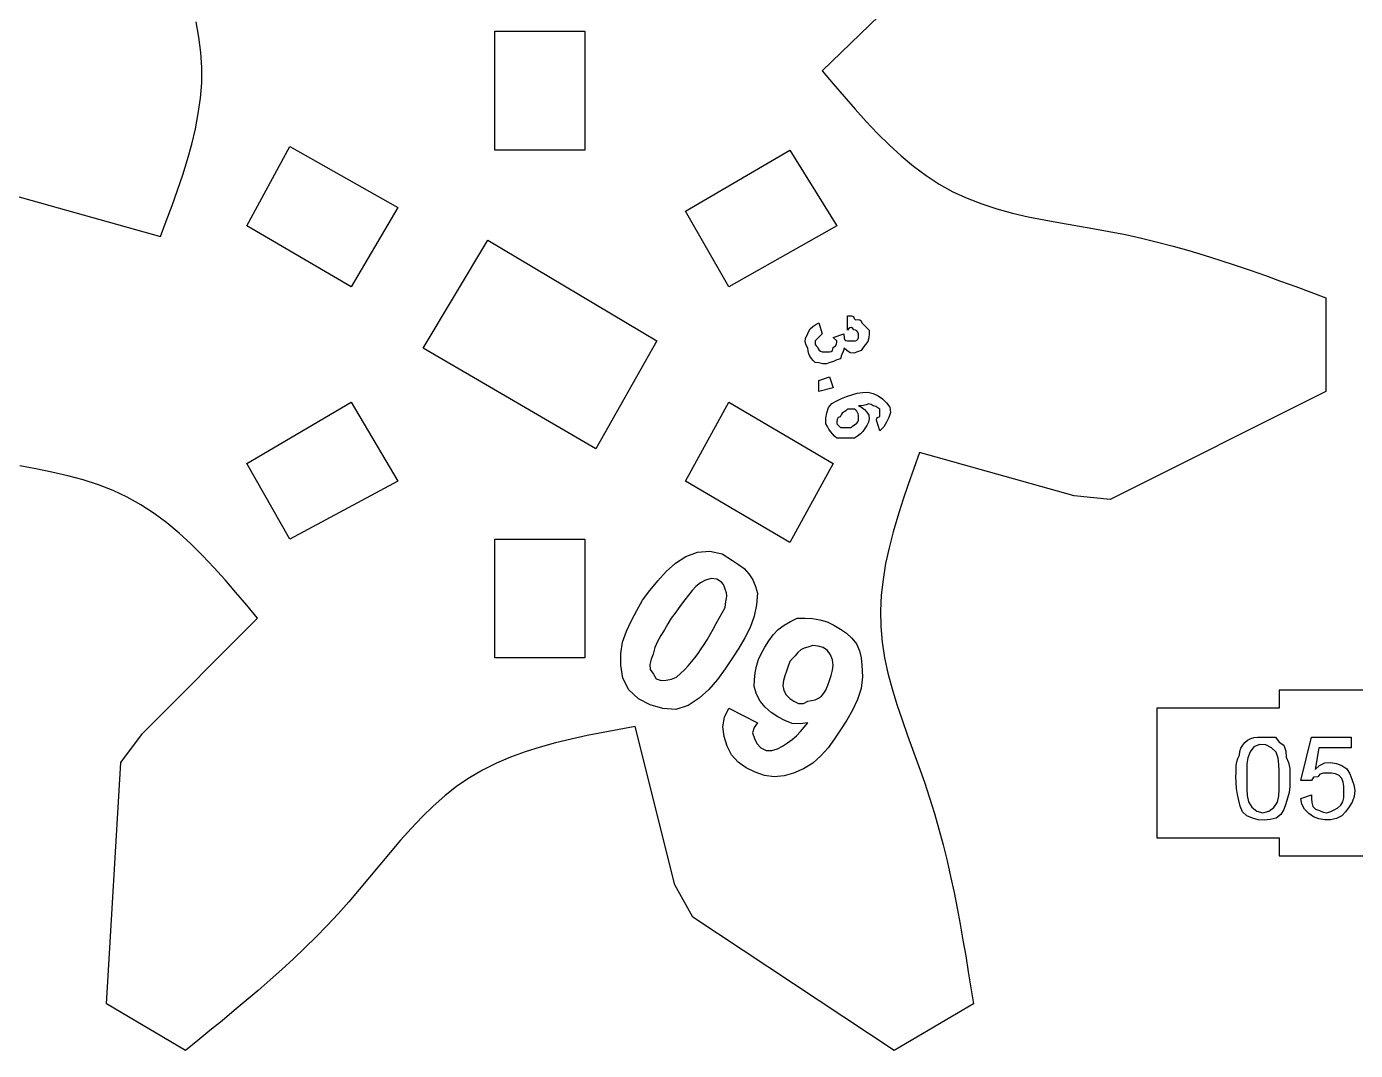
# Model space of a CAD drawing. Extents: x -314 to 250, y -186 to 186.
# Drawn here: x -189.02 to -158.26, y -65.65 to -41.95 of the extents above; entities that cross this region are included whole.
import ezdxf

# ---------------------------------------------------------------- set-up
doc = ezdxf.new("R2010")
doc.units = 0
doc.header["$MEASUREMENT"] = 0
doc.layers.get('0').update_dxf_attribs({"linetype": 'CONTINUOUS'})

msp = doc.modelspace()

# ---------------------------------------------------------------- linework, layer by layer
for p, q in [((-167.855, -40.308), (-170.604, -42.977)), ((-185.032, -42.197), (-185.1, -41.846)), ((-178.18, -44.81), (-178.18, -42.059)), ((-178.18, -42.059), (-176.1, -42.059)), ((-176.1, -42.059), (-176.1, -44.81)), ((-184.986, -42.549), (-185.032, -42.197)), ((-184.965, -42.901), (-184.986, -42.549)), ((-184.969, -43.254), (-184.965, -42.901)), ((-170.604, -42.977), (-170.352, -43.276)), ((-184.997, -43.608), (-184.969, -43.254)), ((-170.352, -43.276), (-170.1, -43.572)), ((-185.047, -43.962), (-184.997, -43.608)), ((-170.1, -43.572), (-169.845, -43.864)), ((-185.115, -44.317), (-185.047, -43.962)), ((-169.845, -43.864), (-169.587, -44.149)), ((-169.587, -44.149), (-169.324, -44.426)), ((-185.199, -44.673), (-185.115, -44.317)), ((-169.324, -44.426), (-169.055, -44.691)), ((-185.298, -45.028), (-185.199, -44.673)), ((-183.925, -46.563), (-182.926, -44.727)), ((-182.926, -44.727), (-180.426, -46.143)), ((-176.1, -44.81), (-178.18, -44.81)), ((-173.768, -46.228), (-171.354, -44.81)), ((-171.354, -44.81), (-170.269, -46.563)), ((-169.055, -44.691), (-168.78, -44.943)), ((-185.409, -45.385), (-185.298, -45.028)), ((-168.78, -44.943), (-168.495, -45.18)), ((-168.495, -45.18), (-168.202, -45.399)), ((-185.529, -45.741), (-185.409, -45.385)), ((-168.202, -45.399), (-167.898, -45.597)), ((-189.501, -45.812), (-185.922, -46.811)), ((-185.656, -46.097), (-185.529, -45.741)), ((-167.898, -45.597), (-167.582, -45.774)), ((-167.582, -45.774), (-167.253, -45.927)), ((-185.788, -46.454), (-185.656, -46.097)), ((-167.253, -45.927), (-166.913, -46.059)), ((-166.913, -46.059), (-166.563, -46.171)), ((-180.426, -46.143), (-181.51, -47.978)), ((-172.769, -47.978), (-173.768, -46.228)), ((-166.563, -46.171), (-166.204, -46.269)), ((-166.204, -46.269), (-165.839, -46.353)), ((-165.839, -46.353), (-165.468, -46.429)), ((-165.468, -46.429), (-165.093, -46.498)), ((-185.922, -46.811), (-185.788, -46.454)), ((-181.51, -47.978), (-183.925, -46.563)), ((-170.269, -46.563), (-172.769, -47.978)), ((-165.093, -46.498), (-164.339, -46.628)), ((-164.339, -46.628), (-163.962, -46.696)), ((-163.962, -46.696), (-163.588, -46.769)), ((-179.844, -49.397), (-178.345, -46.893)), ((-178.345, -46.893), (-174.433, -49.228)), ((-163.588, -46.769), (-163.217, -46.85)), ((-163.217, -46.85), (-162.849, -46.939)), ((-162.849, -46.939), (-162.485, -47.035)), ((-162.485, -47.035), (-162.123, -47.136)), ((-162.123, -47.136), (-161.764, -47.244)), ((-161.764, -47.244), (-161.407, -47.356)), ((-161.407, -47.356), (-161.052, -47.473)), ((-161.052, -47.473), (-160.699, -47.593)), ((-160.699, -47.593), (-160.347, -47.717)), ((-160.347, -47.717), (-159.997, -47.843)), ((-159.997, -47.843), (-159.647, -47.971)), ((-159.647, -47.971), (-159.297, -48.1)), ((-159.297, -48.1), (-158.948, -48.23)), ((-158.948, -48.23), (-158.948, -50.396)), ((-170.889, -48.948), (-170.825, -48.895)), ((-170.825, -48.895), (-170.756, -48.851)), ((-170.756, -48.851), (-170.686, -48.812)), ((-170.686, -48.812), (-170.604, -49.063)), ((-170.021, -48.646), (-169.976, -48.648)), ((-170.021, -48.98), (-170.021, -48.646)), ((-169.976, -48.648), (-169.927, -48.651)), ((-169.927, -48.651), (-169.883, -48.667)), ((-169.883, -48.667), (-169.865, -48.711)), ((-169.865, -48.711), (-169.837, -48.737)), ((-169.837, -48.737), (-169.786, -48.732)), ((-169.786, -48.732), (-169.736, -48.738)), ((-169.736, -48.738), (-169.703, -48.766)), ((-169.703, -48.766), (-169.687, -48.812)), ((-169.687, -48.812), (-169.522, -48.98)), ((-171.001, -49.248), (-170.992, -49.167)), ((-170.992, -49.167), (-170.954, -49.096)), ((-170.954, -49.096), (-170.924, -49.02)), ((-170.924, -49.02), (-170.889, -48.948)), ((-170.604, -49.063), (-170.769, -49.228)), ((-170.356, -49.146), (-170.104, -49.063)), ((-170.269, -49.228), (-170.356, -49.146)), ((-170.104, -49.063), (-170.104, -49.097)), ((-170.104, -49.097), (-170.102, -49.132)), ((-170.102, -49.132), (-170.097, -49.168)), ((-170.097, -49.168), (-170.083, -49.2)), ((-170.083, -49.2), (-170.056, -49.218)), ((-169.997, -48.949), (-170.021, -48.98)), ((-169.967, -48.926), (-169.997, -48.949)), ((-169.929, -48.92), (-169.967, -48.926)), ((-169.897, -48.939), (-169.929, -48.92)), ((-169.872, -48.97), (-169.897, -48.939)), ((-169.838, -48.983), (-169.872, -48.97)), ((-169.802, -48.996), (-169.838, -48.983)), ((-169.813, -49.218), (-169.795, -49.206)), ((-169.78, -49.025), (-169.802, -48.996)), ((-169.795, -49.206), (-169.782, -49.189)), ((-169.782, -49.189), (-169.775, -49.169)), ((-169.77, -49.063), (-169.78, -49.025)), ((-169.775, -49.169), (-169.77, -49.146)), ((-169.77, -49.146), (-169.77, -49.063)), ((-169.528, -49.155), (-169.553, -49.239)), ((-169.522, -49.067), (-169.528, -49.155)), ((-169.522, -48.98), (-169.522, -49.067)), ((-175.849, -51.728), (-179.844, -49.397)), ((-174.433, -49.228), (-175.849, -51.728)), ((-170.978, -49.327), (-171.001, -49.248)), ((-170.937, -49.397), (-170.978, -49.327)), ((-170.93, -49.462), (-170.937, -49.397)), ((-170.917, -49.524), (-170.93, -49.462)), ((-170.769, -49.228), (-170.769, -49.311)), ((-170.769, -49.311), (-170.743, -49.342)), ((-170.743, -49.342), (-170.719, -49.375)), ((-170.719, -49.375), (-170.697, -49.41)), ((-170.697, -49.41), (-170.675, -49.445)), ((-170.675, -49.445), (-170.643, -49.467)), ((-170.643, -49.467), (-170.604, -49.48)), ((-170.604, -49.48), (-170.438, -49.48)), ((-170.438, -49.48), (-170.401, -49.471)), ((-170.401, -49.471), (-170.372, -49.45)), ((-170.372, -49.45), (-170.358, -49.416)), ((-170.358, -49.416), (-170.349, -49.383)), ((-170.349, -49.383), (-170.322, -49.358)), ((-170.322, -49.358), (-170.293, -49.332)), ((-170.293, -49.332), (-170.275, -49.3)), ((-170.275, -49.3), (-170.269, -49.265)), ((-170.269, -49.265), (-170.269, -49.228)), ((-170.124, -49.476), (-170.163, -49.555)), ((-170.102, -49.396), (-170.124, -49.476)), ((-170.038, -49.454), (-170.102, -49.396)), ((-170.056, -49.218), (-170.021, -49.228)), ((-169.956, -49.508), (-170.038, -49.454)), ((-170.021, -49.228), (-169.856, -49.228)), ((-169.874, -49.509), (-169.956, -49.508)), ((-169.788, -49.485), (-169.874, -49.509)), ((-169.856, -49.228), (-169.834, -49.225)), ((-169.834, -49.225), (-169.813, -49.218)), ((-169.706, -49.453), (-169.788, -49.485)), ((-169.657, -49.379), (-169.706, -49.453)), ((-169.604, -49.31), (-169.657, -49.379)), ((-169.553, -49.239), (-169.604, -49.31)), ((-170.892, -49.582), (-170.917, -49.524)), ((-170.856, -49.635), (-170.892, -49.582)), ((-170.814, -49.683), (-170.856, -49.635)), ((-170.769, -49.728), (-170.814, -49.683)), ((-170.682, -49.736), (-170.769, -49.728)), ((-170.595, -49.757), (-170.682, -49.736)), ((-170.51, -49.762), (-170.595, -49.757)), ((-170.43, -49.725), (-170.51, -49.762)), ((-170.346, -49.703), (-170.43, -49.725)), ((-170.266, -49.665), (-170.346, -49.703)), ((-170.184, -49.642), (-170.266, -49.665)), ((-170.163, -49.555), (-170.184, -49.642)), ((-170.686, -50.144), (-170.438, -50.062)), ((-170.438, -50.062), (-170.356, -50.314)), ((-170.686, -50.396), (-170.686, -50.144)), ((-170.356, -50.314), (-170.686, -50.396)), ((-169.8, -50.442), (-169.675, -50.421)), ((-169.675, -50.421), (-169.547, -50.415)), ((-169.547, -50.415), (-169.426, -50.444)), ((-158.948, -50.396), (-163.942, -52.896)), ((-183.925, -52.063), (-181.51, -50.647)), ((-181.51, -50.647), (-180.426, -52.479)), ((-173.768, -52.479), (-172.769, -50.647)), ((-172.769, -50.647), (-170.356, -52.063)), ((-170.464, -50.773), (-170.382, -50.681)), ((-170.382, -50.681), (-170.271, -50.617)), ((-170.271, -50.617), (-170.158, -50.563)), ((-170.158, -50.563), (-170.041, -50.514)), ((-170.041, -50.514), (-169.922, -50.474)), ((-169.922, -50.474), (-169.8, -50.442)), ((-169.712, -50.728), (-169.77, -50.73)), ((-169.77, -50.73), (-169.694, -50.766)), ((-169.652, -50.722), (-169.712, -50.728)), ((-169.591, -50.705), (-169.652, -50.722)), ((-169.53, -50.688), (-169.591, -50.705)), ((-169.477, -50.701), (-169.53, -50.688)), ((-169.428, -50.735), (-169.477, -50.701)), ((-169.369, -50.748), (-169.428, -50.735)), ((-169.426, -50.444), (-169.312, -50.501)), ((-169.316, -50.774), (-169.369, -50.748)), ((-169.312, -50.501), (-169.208, -50.57)), ((-169.208, -50.57), (-169.119, -50.659)), ((-169.119, -50.659), (-169.039, -50.762)), ((-170.521, -51.147), (-170.519, -51.02)), ((-170.519, -51.02), (-170.501, -50.896)), ((-170.501, -50.896), (-170.464, -50.773)), ((-170.263, -51.044), (-170.268, -51.098)), ((-170.24, -51.003), (-170.263, -51.044)), ((-170.191, -50.985), (-170.24, -51.003)), ((-170.17, -50.942), (-170.191, -50.985)), ((-170.146, -50.899), (-170.17, -50.942)), ((-170.101, -50.874), (-170.146, -50.899)), ((-170.058, -50.845), (-170.101, -50.874)), ((-170.021, -50.812), (-170.058, -50.845)), ((-169.856, -50.812), (-170.021, -50.812)), ((-169.831, -50.834), (-169.856, -50.812)), ((-169.808, -50.858), (-169.831, -50.834)), ((-169.788, -50.885), (-169.808, -50.858)), ((-169.774, -50.915), (-169.788, -50.885)), ((-169.769, -50.948), (-169.774, -50.915)), ((-169.77, -50.982), (-169.769, -50.948)), ((-169.77, -51.064), (-169.77, -50.982)), ((-169.694, -50.766), (-169.628, -50.814)), ((-169.628, -50.814), (-169.572, -50.877)), ((-169.572, -50.877), (-169.53, -50.949)), ((-169.521, -51.03), (-169.534, -51.113)), ((-169.53, -50.949), (-169.521, -51.03)), ((-169.353, -51.064), (-169.348, -51.042)), ((-169.348, -51.042), (-169.342, -51.021)), ((-169.342, -51.021), (-169.33, -51.004)), ((-169.33, -51.004), (-169.312, -50.992)), ((-169.27, -50.812), (-169.316, -50.774)), ((-169.312, -50.992), (-169.291, -50.985)), ((-169.291, -50.985), (-169.27, -50.982)), ((-169.27, -50.982), (-169.27, -50.812)), ((-169.061, -51.003), (-169.12, -51.113)), ((-169.023, -50.884), (-169.061, -51.003)), ((-169.039, -50.762), (-169.023, -50.884)), ((-170.487, -51.208), (-170.521, -51.147)), ((-170.451, -51.268), (-170.487, -51.208)), ((-170.411, -51.326), (-170.451, -51.268)), ((-170.367, -51.38), (-170.411, -51.326)), ((-170.268, -51.098), (-170.269, -51.147)), ((-170.269, -51.147), (-170.186, -51.23)), ((-170.186, -51.23), (-169.938, -51.23)), ((-169.938, -51.23), (-169.907, -51.203)), ((-169.907, -51.203), (-169.875, -51.179)), ((-169.875, -51.179), (-169.839, -51.158)), ((-169.839, -51.158), (-169.805, -51.135)), ((-169.805, -51.135), (-169.782, -51.104)), ((-169.782, -51.104), (-169.77, -51.064)), ((-169.665, -51.324), (-169.722, -51.382)), ((-169.62, -51.253), (-169.665, -51.324)), ((-169.571, -51.186), (-169.62, -51.253)), ((-169.534, -51.113), (-169.571, -51.186)), ((-169.27, -51.312), (-169.353, -51.064)), ((-169.182, -51.221), (-169.27, -51.312)), ((-169.12, -51.113), (-169.182, -51.221)), ((-170.319, -51.431), (-170.367, -51.38)), ((-170.269, -51.48), (-170.319, -51.431)), ((-169.856, -51.48), (-170.269, -51.48)), ((-169.79, -51.43), (-169.856, -51.48)), ((-169.722, -51.382), (-169.79, -51.43)), ((-168.354, -51.815), (-168.486, -52.182)), ((-164.776, -52.814), (-168.354, -51.815)), ((-188.805, -52.19), (-189.18, -52.121)), ((-188.434, -52.265), (-188.805, -52.19)), ((-188.068, -52.35), (-188.434, -52.265)), ((-182.926, -53.815), (-183.925, -52.063)), ((-170.356, -52.063), (-171.354, -53.898)), ((-168.486, -52.182), (-168.616, -52.55)), ((-187.709, -52.447), (-188.068, -52.35)), ((-187.359, -52.56), (-187.709, -52.447)), ((-187.019, -52.692), (-187.359, -52.56)), ((-180.426, -52.479), (-182.926, -53.815)), ((-171.354, -53.898), (-173.768, -52.479)), ((-168.616, -52.55), (-168.74, -52.917)), ((-186.69, -52.845), (-187.019, -52.692)), ((-186.374, -53.021), (-186.69, -52.845)), ((-163.942, -52.896), (-164.776, -52.814)), ((-186.07, -53.22), (-186.374, -53.021)), ((-168.74, -52.917), (-168.857, -53.284)), ((-185.777, -53.439), (-186.07, -53.22)), ((-185.493, -53.676), (-185.777, -53.439)), ((-168.857, -53.284), (-168.964, -53.651)), ((-185.217, -53.929), (-185.493, -53.676)), ((-178.18, -53.815), (-176.1, -53.815)), ((-178.18, -56.567), (-178.18, -53.815)), ((-176.1, -53.815), (-176.1, -56.567)), ((-168.964, -53.651), (-169.058, -54.017)), ((-184.949, -54.195), (-185.217, -53.929)), ((-173.763, -54.217), (-173.493, -54.122)), ((-173.493, -54.122), (-173.204, -54.098)), ((-173.204, -54.098), (-172.924, -54.156)), ((-169.058, -54.017), (-169.138, -54.383)), ((-184.687, -54.472), (-184.949, -54.195)), ((-174.219, -54.566), (-174.006, -54.373)), ((-174.006, -54.373), (-173.763, -54.217)), ((-172.924, -54.156), (-172.684, -54.315)), ((-172.684, -54.315), (-172.544, -54.401)), ((-172.544, -54.401), (-172.414, -54.5)), ((-169.138, -54.383), (-169.199, -54.748)), ((-184.429, -54.758), (-184.687, -54.472)), ((-174.412, -54.779), (-174.219, -54.566)), ((-173.18, -54.731), (-173.309, -54.764)), ((-173.048, -54.745), (-173.18, -54.731)), ((-172.935, -54.814), (-173.048, -54.745)), ((-172.414, -54.5), (-172.303, -54.62)), ((-172.303, -54.62), (-172.216, -54.759)), ((-184.175, -55.051), (-184.429, -54.758)), ((-183.924, -55.348), (-184.175, -55.051)), ((-174.767, -55.231), (-174.593, -55.003)), ((-174.593, -55.003), (-174.412, -54.779)), ((-173.62, -55.008), (-173.702, -55.113)), ((-173.53, -54.91), (-173.62, -55.008)), ((-173.427, -54.827), (-173.53, -54.91)), ((-173.309, -54.764), (-173.427, -54.827)), ((-172.892, -54.868), (-172.935, -54.814)), ((-172.865, -54.93), (-172.892, -54.868)), ((-172.848, -54.997), (-172.865, -54.93)), ((-172.823, -55.061), (-172.848, -54.997)), ((-172.216, -54.759), (-172.152, -54.91)), ((-172.152, -54.91), (-172.101, -55.066)), ((-169.199, -54.748), (-169.241, -55.113)), ((-183.674, -55.648), (-183.924, -55.348)), ((-174.895, -55.466), (-174.767, -55.231)), ((-173.863, -55.326), (-173.942, -55.433)), ((-173.783, -55.22), (-173.863, -55.326)), ((-173.702, -55.113), (-173.783, -55.22)), ((-172.852, -55.399), (-172.847, -55.332)), ((-172.847, -55.332), (-172.839, -55.264)), ((-172.839, -55.264), (-172.825, -55.195)), ((-172.825, -55.195), (-172.814, -55.127)), ((-172.814, -55.127), (-172.823, -55.061)), ((-172.129, -55.337), (-172.184, -55.603)), ((-172.101, -55.066), (-172.129, -55.337)), ((-169.241, -55.113), (-169.26, -55.476)), ((-186.34, -58.317), (-183.674, -55.648)), ((-175.02, -55.703), (-174.895, -55.466)), ((-174.099, -55.648), (-174.179, -55.781)), ((-174.021, -55.54), (-174.099, -55.648)), ((-173.942, -55.433), (-174.021, -55.54)), ((-173.064, -55.773), (-172.992, -55.65)), ((-172.992, -55.65), (-172.921, -55.525)), ((-172.921, -55.525), (-172.852, -55.399)), ((-172.184, -55.603), (-172.277, -55.859)), ((-171.34, -55.72), (-171.185, -55.648)), ((-171.185, -55.648), (-171.011, -55.649)), ((-171.011, -55.649), (-170.835, -55.658)), ((-170.835, -55.658), (-170.661, -55.683)), ((-169.26, -55.476), (-169.253, -55.839)), ((-175.227, -56.2), (-175.137, -55.947)), ((-175.137, -55.947), (-175.02, -55.703)), ((-174.26, -55.915), (-174.342, -56.049)), ((-174.179, -55.781), (-174.26, -55.915)), ((-173.202, -56.024), (-173.134, -55.898)), ((-173.134, -55.898), (-173.064, -55.773)), ((-172.277, -55.859), (-172.398, -56.104)), ((-171.742, -56.034), (-171.624, -55.91)), ((-171.624, -55.91), (-171.488, -55.805)), ((-171.488, -55.805), (-171.34, -55.72)), ((-170.661, -55.683), (-170.494, -55.732)), ((-170.494, -55.732), (-170.337, -55.808)), ((-170.337, -55.808), (-170.186, -55.899)), ((-170.186, -55.899), (-170.045, -55.996)), ((-169.253, -55.839), (-169.22, -56.201)), ((-175.266, -56.463), (-175.227, -56.2)), ((-174.42, -56.186), (-174.479, -56.329)), ((-174.342, -56.049), (-174.42, -56.186)), ((-173.405, -56.36), (-173.336, -56.256)), ((-173.336, -56.256), (-173.269, -56.15)), ((-173.269, -56.15), (-173.202, -56.024)), ((-172.398, -56.104), (-172.537, -56.338)), ((-171.936, -56.316), (-171.844, -56.171)), ((-171.844, -56.171), (-171.742, -56.034)), ((-170.822, -56.279), (-170.937, -56.316)), ((-170.702, -56.298), (-170.822, -56.279)), ((-170.045, -55.996), (-169.918, -56.107)), ((-169.918, -56.107), (-169.816, -56.243)), ((-169.816, -56.243), (-169.745, -56.399)), ((-169.22, -56.201), (-169.163, -56.562)), ((-176.1, -56.567), (-178.18, -56.567)), ((-175.266, -56.733), (-175.266, -56.463)), ((-174.516, -56.482), (-174.565, -56.597)), ((-174.479, -56.329), (-174.516, -56.482)), ((-173.629, -56.659), (-173.551, -56.562)), ((-173.551, -56.562), (-173.476, -56.462)), ((-173.476, -56.462), (-173.405, -56.36)), ((-172.684, -56.567), (-172.852, -56.821)), ((-172.537, -56.338), (-172.684, -56.567)), ((-172.079, -56.602), (-172.012, -56.457)), ((-172.012, -56.457), (-171.936, -56.316)), ((-171.292, -56.584), (-171.354, -56.65)), ((-171.231, -56.516), (-171.292, -56.584)), ((-171.171, -56.445), (-171.231, -56.516)), ((-171.105, -56.382), (-171.171, -56.445)), ((-171.027, -56.34), (-171.105, -56.382)), ((-170.937, -56.316), (-171.027, -56.34)), ((-170.584, -56.323), (-170.702, -56.298)), ((-170.487, -56.398), (-170.584, -56.323)), ((-170.415, -56.499), (-170.487, -56.398)), ((-170.37, -56.611), (-170.415, -56.499)), ((-169.745, -56.399), (-169.707, -56.564)), ((-169.707, -56.564), (-169.687, -56.733)), ((-169.163, -56.562), (-169.085, -56.922)), ((-175.219, -57.033), (-175.266, -56.733)), ((-174.565, -56.597), (-174.593, -56.717)), ((-174.593, -56.717), (-174.587, -56.838)), ((-174.587, -56.838), (-174.513, -56.94)), ((-173.886, -56.931), (-173.797, -56.843)), ((-173.797, -56.843), (-173.712, -56.752)), ((-173.712, -56.752), (-173.629, -56.659)), ((-172.852, -56.821), (-173.03, -57.066)), ((-172.158, -56.913), (-172.127, -56.755)), ((-172.127, -56.755), (-172.079, -56.602)), ((-171.432, -56.87), (-171.47, -56.98)), ((-171.393, -56.76), (-171.432, -56.87)), ((-171.354, -56.65), (-171.393, -56.76)), ((-170.4, -56.971), (-170.369, -56.853)), ((-170.356, -56.732), (-170.37, -56.611)), ((-170.369, -56.853), (-170.356, -56.732)), ((-169.687, -56.733), (-169.676, -57.004)), ((-175.082, -57.304), (-175.219, -57.033)), ((-174.513, -56.94), (-174.452, -57.052)), ((-174.452, -57.052), (-174.335, -57.089)), ((-174.335, -57.089), (-174.218, -57.082)), ((-174.218, -57.082), (-174.096, -57.06)), ((-174.096, -57.06), (-173.982, -57.01)), ((-173.982, -57.01), (-173.886, -56.931)), ((-173.03, -57.066), (-173.228, -57.295)), ((-172.184, -57.232), (-172.175, -57.072)), ((-172.175, -57.072), (-172.158, -56.913)), ((-171.503, -57.092), (-171.521, -57.208)), ((-171.521, -57.208), (-171.498, -57.322)), ((-171.47, -56.98), (-171.503, -57.092)), ((-170.521, -57.315), (-170.48, -57.2)), ((-170.48, -57.2), (-170.439, -57.086)), ((-170.439, -57.086), (-170.4, -56.971)), ((-169.676, -57.004), (-169.704, -57.271)), ((-169.085, -56.922), (-168.989, -57.282)), ((-174.859, -57.511), (-175.082, -57.304)), ((-174.589, -57.649), (-174.859, -57.511)), ((-173.453, -57.501), (-173.706, -57.672)), ((-173.228, -57.295), (-173.453, -57.501)), ((-172.125, -57.406), (-172.184, -57.232)), ((-172.042, -57.568), (-172.125, -57.406)), ((-171.498, -57.322), (-171.441, -57.424)), ((-171.441, -57.424), (-171.358, -57.505)), ((-171.358, -57.505), (-171.261, -57.571)), ((-170.77, -57.537), (-170.691, -57.502)), ((-170.691, -57.502), (-170.623, -57.45)), ((-170.623, -57.45), (-170.568, -57.386)), ((-170.568, -57.386), (-170.521, -57.315)), ((-169.704, -57.271), (-169.786, -57.529)), ((-168.989, -57.282), (-168.879, -57.642)), ((-157.281, -57.315), (-160.03, -57.315)), ((-160.03, -57.315), (-160.03, -57.731)), ((-174.298, -57.739), (-174.589, -57.649)), ((-173.996, -57.76), (-174.298, -57.739)), ((-173.706, -57.672), (-173.996, -57.76)), ((-172.869, -57.938), (-172.769, -57.731)), ((-172.769, -57.731), (-172.101, -58.066)), ((-171.925, -57.709), (-172.042, -57.568)), ((-171.786, -57.829), (-171.925, -57.709)), ((-171.261, -57.571), (-171.157, -57.623)), ((-171.157, -57.623), (-171.04, -57.621)), ((-171.04, -57.621), (-170.937, -57.566)), ((-170.937, -57.566), (-170.852, -57.556)), ((-170.852, -57.556), (-170.77, -57.537)), ((-169.904, -57.774), (-170.04, -58.007)), ((-169.786, -57.529), (-169.904, -57.774)), ((-168.879, -57.642), (-168.759, -58.002)), ((-160.03, -57.731), (-162.861, -57.731)), ((-162.861, -57.731), (-162.861, -60.734)), ((-172.907, -58.162), (-172.869, -57.938)), ((-172.101, -58.066), (-172.18, -58.174)), ((-171.634, -57.932), (-171.786, -57.829)), ((-171.473, -58.019), (-171.634, -57.932)), ((-171.3, -58.081), (-171.473, -58.019)), ((-171.119, -58.096), (-171.3, -58.081)), ((-170.937, -58.066), (-171.119, -58.096)), ((-171.022, -58.17), (-170.937, -58.066)), ((-170.04, -58.007), (-170.186, -58.234)), ((-168.759, -58.002), (-168.632, -58.361)), ((-186.838, -58.985), (-186.34, -58.317)), ((-176.05, -58.364), (-176.416, -58.445)), ((-175.68, -58.29), (-176.05, -58.364)), ((-175.307, -58.22), (-175.68, -58.29)), ((-174.933, -58.151), (-175.307, -58.22)), ((-174.016, -61.819), (-174.933, -58.151)), ((-172.878, -58.389), (-172.907, -58.162)), ((-172.809, -58.607), (-172.878, -58.389)), ((-172.18, -58.174), (-172.219, -58.302)), ((-172.219, -58.302), (-172.176, -58.429)), ((-172.176, -58.429), (-172.116, -58.547)), ((-171.304, -58.455), (-171.203, -58.367)), ((-171.203, -58.367), (-171.11, -58.271)), ((-171.11, -58.271), (-171.022, -58.17)), ((-170.186, -58.234), (-170.324, -58.443)), ((-168.632, -58.361), (-168.37, -59.082)), ((-160.761, -58.468), (-160.689, -58.429)), ((-160.689, -58.429), (-160.61, -58.409)), ((-160.61, -58.409), (-160.528, -58.401)), ((-160.528, -58.401), (-160.447, -58.399)), ((-160.447, -58.399), (-160.113, -58.399)), ((-160.113, -58.399), (-160.033, -58.514)), ((-159.53, -59.402), (-159.283, -58.399)), ((-159.283, -58.399), (-158.366, -58.399)), ((-158.366, -58.399), (-158.366, -58.651)), ((-177.481, -58.741), (-177.82, -58.865)), ((-177.133, -58.631), (-177.481, -58.741)), ((-176.778, -58.533), (-177.133, -58.631)), ((-176.416, -58.445), (-176.778, -58.533)), ((-172.703, -58.809), (-172.809, -58.607)), ((-172.116, -58.547), (-172.025, -58.645)), ((-172.025, -58.645), (-171.906, -58.707)), ((-171.906, -58.707), (-171.772, -58.707)), ((-171.772, -58.707), (-171.643, -58.669)), ((-171.643, -58.669), (-171.523, -58.609)), ((-171.523, -58.609), (-171.411, -58.536)), ((-171.411, -58.536), (-171.304, -58.455)), ((-170.471, -58.646), (-170.636, -58.837)), ((-170.324, -58.443), (-170.471, -58.646)), ((-160.946, -58.817), (-160.937, -58.735)), ((-160.937, -58.735), (-160.914, -58.657)), ((-160.914, -58.657), (-160.872, -58.587)), ((-160.872, -58.587), (-160.822, -58.522)), ((-160.822, -58.522), (-160.761, -58.468)), ((-160.7, -58.744), (-160.758, -58.877)), ((-160.617, -58.622), (-160.7, -58.744)), ((-160.484, -58.569), (-160.617, -58.622)), ((-160.338, -58.582), (-160.484, -58.569)), ((-160.208, -58.648), (-160.338, -58.582)), ((-160.102, -58.748), (-160.208, -58.648)), ((-160.033, -58.514), (-159.923, -58.59)), ((-159.923, -58.59), (-159.876, -58.725)), ((-159.876, -58.725), (-159.869, -58.863)), ((-159.113, -58.651), (-159.196, -59.15)), ((-158.366, -58.651), (-159.113, -58.651)), ((-187.173, -64.571), (-186.838, -58.985)), ((-178.149, -59.005), (-178.467, -59.163)), ((-177.82, -58.865), (-178.149, -59.005)), ((-172.551, -58.979), (-172.703, -58.809)), ((-172.365, -59.112), (-172.551, -58.979)), ((-170.824, -59.005), (-171.037, -59.133)), ((-170.636, -58.837), (-170.824, -59.005)), ((-161.023, -59.058), (-161.011, -58.974)), ((-161.011, -58.974), (-160.984, -58.893)), ((-160.984, -58.893), (-160.946, -58.817)), ((-160.776, -59.022), (-160.779, -59.17)), ((-160.758, -58.877), (-160.776, -59.022)), ((-160.05, -58.885), (-160.102, -58.748)), ((-160.034, -59.031), (-160.05, -58.885)), ((-160.03, -59.177), (-160.034, -59.031)), ((-159.869, -58.863), (-159.816, -58.989)), ((-159.816, -58.989), (-159.785, -59.123)), ((-159.096, -59.059), (-158.975, -58.999)), ((-158.975, -58.999), (-158.839, -58.986)), ((-158.839, -58.986), (-158.705, -59.008)), ((-158.705, -59.008), (-158.579, -59.058)), ((-178.772, -59.34), (-179.064, -59.539)), ((-178.467, -59.163), (-178.772, -59.34)), ((-172.16, -59.214), (-172.365, -59.112)), ((-171.942, -59.287), (-172.16, -59.214)), ((-171.715, -59.32), (-171.942, -59.287)), ((-171.49, -59.296), (-171.715, -59.32)), ((-171.268, -59.233), (-171.49, -59.296)), ((-171.037, -59.133), (-171.268, -59.233)), ((-168.37, -59.082), (-168.242, -59.443)), ((-161.029, -59.315), (-161.027, -59.23)), ((-161.025, -59.455), (-161.029, -59.315)), ((-161.027, -59.23), (-161.026, -59.145)), ((-161.026, -59.145), (-161.023, -59.058)), ((-160.779, -59.17), (-160.781, -59.315)), ((-160.781, -59.315), (-160.78, -59.461)), ((-160.03, -59.323), (-160.03, -59.177)), ((-160.03, -59.469), (-160.03, -59.323)), ((-159.785, -59.123), (-159.782, -59.263)), ((-159.782, -59.263), (-159.781, -59.401)), ((-159.237, -59.327), (-159.283, -59.402)), ((-159.137, -59.323), (-159.237, -59.327)), ((-159.196, -59.15), (-159.096, -59.059)), ((-159.09, -59.258), (-159.137, -59.323)), ((-159, -59.235), (-159.09, -59.258)), ((-158.91, -59.233), (-159, -59.235)), ((-158.818, -59.235), (-158.91, -59.233)), ((-158.727, -59.249), (-158.818, -59.235)), ((-158.644, -59.289), (-158.727, -59.249)), ((-158.581, -59.356), (-158.644, -59.289)), ((-158.545, -59.441), (-158.581, -59.356)), ((-158.579, -59.058), (-158.465, -59.133)), ((-158.465, -59.133), (-158.394, -59.247)), ((-158.394, -59.247), (-158.345, -59.375)), ((-179.064, -59.539), (-179.343, -59.759)), ((-168.242, -59.443), (-168.121, -59.805)), ((-161.015, -59.593), (-161.025, -59.455)), ((-160.995, -59.729), (-161.015, -59.593)), ((-160.78, -59.461), (-160.778, -59.608)), ((-160.778, -59.608), (-160.771, -59.754)), ((-160.04, -59.761), (-160.033, -59.615)), ((-160.033, -59.615), (-160.03, -59.469)), ((-159.785, -59.54), (-159.795, -59.679)), ((-159.781, -59.401), (-159.785, -59.54)), ((-159.283, -59.402), (-159.53, -59.402)), ((-158.533, -59.532), (-158.545, -59.441)), ((-158.532, -59.624), (-158.533, -59.532)), ((-158.532, -59.716), (-158.532, -59.624)), ((-158.345, -59.375), (-158.3, -59.503)), ((-158.3, -59.503), (-158.28, -59.637)), ((-158.28, -59.637), (-158.295, -59.772)), ((-179.343, -59.759), (-179.611, -59.996)), ((-168.121, -59.805), (-168.008, -60.168)), ((-160.965, -59.864), (-160.995, -59.729)), ((-160.931, -60.002), (-160.965, -59.864)), ((-160.771, -59.754), (-160.74, -59.898)), ((-160.74, -59.898), (-160.662, -60.019)), ((-160.151, -60.026), (-160.071, -59.905)), ((-160.071, -59.905), (-160.04, -59.761)), ((-159.874, -59.944), (-159.919, -60.074)), ((-159.834, -59.811), (-159.874, -59.944)), ((-159.795, -59.679), (-159.834, -59.811)), ((-159.53, -59.818), (-159.283, -59.733)), ((-159.508, -59.952), (-159.53, -59.818)), ((-159.44, -60.07), (-159.508, -59.952)), ((-159.283, -59.733), (-159.283, -59.825)), ((-159.283, -59.825), (-159.274, -59.916)), ((-159.274, -59.916), (-159.247, -60.005)), ((-158.675, -60.035), (-158.606, -59.975)), ((-158.606, -59.975), (-158.556, -59.897)), ((-158.556, -59.897), (-158.536, -59.808)), ((-158.536, -59.808), (-158.532, -59.716)), ((-158.338, -59.902), (-158.41, -60.016)), ((-158.295, -59.772), (-158.338, -59.902)), ((-179.869, -60.248), (-180.12, -60.513)), ((-179.611, -59.996), (-179.869, -60.248)), ((-168.008, -60.168), (-167.904, -60.532)), ((-160.88, -60.131), (-160.931, -60.002)), ((-160.776, -60.22), (-160.88, -60.131)), ((-160.65, -60.28), (-160.776, -60.22)), ((-160.662, -60.019), (-160.55, -60.115)), ((-160.516, -60.312), (-160.65, -60.28)), ((-160.55, -60.115), (-160.411, -60.154)), ((-160.411, -60.154), (-160.271, -60.111)), ((-160.271, -60.111), (-160.151, -60.026)), ((-160.102, -60.273), (-160.239, -60.306)), ((-159.992, -60.195), (-160.102, -60.273)), ((-159.919, -60.074), (-159.992, -60.195)), ((-159.347, -60.168), (-159.44, -60.07)), ((-159.235, -60.244), (-159.347, -60.168)), ((-159.247, -60.005), (-159.186, -60.071)), ((-159.108, -60.294), (-159.235, -60.244)), ((-159.186, -60.071), (-159.096, -60.095)), ((-159.096, -60.095), (-159.015, -60.138)), ((-159.015, -60.138), (-158.925, -60.151)), ((-158.925, -60.151), (-158.836, -60.124)), ((-158.705, -60.284), (-158.839, -60.313)), ((-158.836, -60.124), (-158.753, -60.084)), ((-158.753, -60.084), (-158.675, -60.035)), ((-158.582, -60.225), (-158.705, -60.284)), ((-158.491, -60.126), (-158.582, -60.225)), ((-158.41, -60.016), (-158.491, -60.126)), ((-180.12, -60.513), (-180.365, -60.787)), ((-167.904, -60.532), (-167.808, -60.897)), ((-160.376, -60.319), (-160.516, -60.312)), ((-160.239, -60.306), (-160.376, -60.319)), ((-158.974, -60.316), (-159.108, -60.294)), ((-158.839, -60.313), (-158.974, -60.316)), ((-180.365, -60.787), (-180.606, -61.068)), ((-167.808, -60.897), (-167.718, -61.262)), ((-162.861, -60.734), (-160.03, -60.734)), ((-160.03, -60.734), (-160.03, -61.151)), ((-180.606, -61.068), (-180.845, -61.354)), ((-160.03, -61.151), (-157.281, -61.151)), ((-180.845, -61.354), (-181.083, -61.642)), ((-167.718, -61.262), (-167.634, -61.628)), ((-181.083, -61.642), (-181.323, -61.928)), ((-173.6, -62.57), (-174.016, -61.819)), ((-167.634, -61.628), (-167.556, -61.994)), ((-181.323, -61.928), (-181.565, -62.211)), ((-167.556, -61.994), (-167.483, -62.362)), ((-181.565, -62.211), (-181.812, -62.487)), ((-167.483, -62.362), (-167.414, -62.729)), ((-181.812, -62.487), (-182.065, -62.757)), ((-168.94, -65.653), (-173.6, -62.57)), ((-167.414, -62.729), (-167.349, -63.097)), ((-182.321, -63.021), (-182.582, -63.278)), ((-182.065, -62.757), (-182.321, -63.021)), ((-182.582, -63.278), (-182.847, -63.531)), ((-167.349, -63.097), (-167.286, -63.465)), ((-182.847, -63.531), (-183.115, -63.778)), ((-167.286, -63.465), (-167.226, -63.833)), ((-183.115, -63.778), (-183.387, -64.022)), ((-167.226, -63.833), (-167.166, -64.202)), ((-183.661, -64.262), (-183.937, -64.498)), ((-183.387, -64.022), (-183.661, -64.262)), ((-167.166, -64.202), (-167.108, -64.571)), ((-185.341, -65.653), (-187.173, -64.571)), ((-183.937, -64.498), (-184.216, -64.732)), ((-167.108, -64.571), (-168.94, -65.653)), ((-184.216, -64.732), (-184.496, -64.964)), ((-184.777, -65.195), (-185.058, -65.424)), ((-184.496, -64.964), (-184.777, -65.195)), ((-185.058, -65.424), (-185.341, -65.653))]:
    msp.add_line(p, q)

doc.saveas('drawing.dxf')
